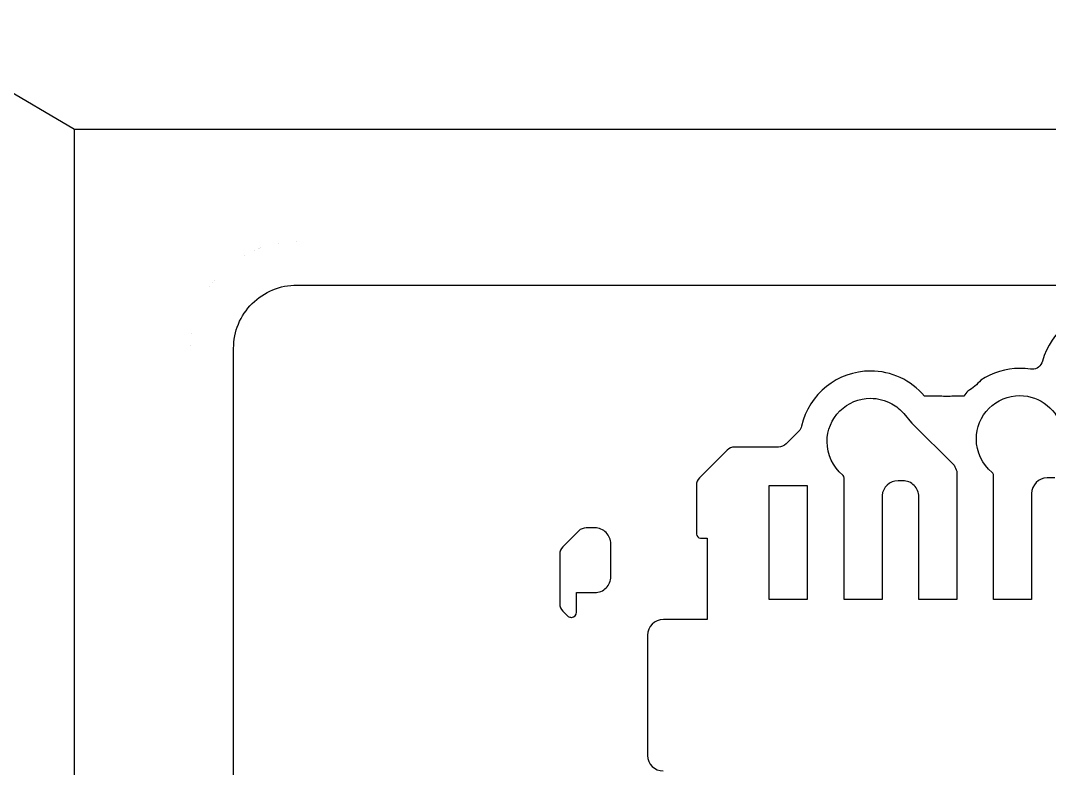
# Model space of a CAD drawing. Header units: millimetres. Extents: x 3440 to 3572, y 2 to 96.
# Drawn here: x 3493.409 to 3498.224, y 67.028 to 70.53 of the extents above; entities that cross this region are included whole.
import ezdxf

# ---------------------------------------------------------------- set-up
doc = ezdxf.new("R2010")
doc.units = ezdxf.units.MM
doc.header["$LTSCALE"] = 23.1
for name, color, linetype in [('gbr-dxf', 7, 'CONTINUOUS'), ('gbr-outline-dxf', 2, 'CONTINUOUS'), ('備註', 1, 'CONTINUOUS')]:
    doc.layers.add(name, color=color, linetype=linetype)

msp = doc.modelspace()

# ---------------------------------------------------------------- linework, layer by layer
at = {"layer": 'gbr-dxf', "linetype": 'Continuous'}
for points in [[(3494.4059, 65.8397), (3494.4059, 68.9949, -0.41422), (3494.7024, 69.2913), (3507.7026, 69.2913, -0.365449)], [(3498.511, 69.1788, 0.338784), (3498.1918, 68.9345, -0.339355), (3498.1427, 68.8968, -0.037724), (3498.1352, 68.8974, 0.037661), (3498.0856, 68.9011, 0.147293), (3497.9031, 68.8461, -0.097913), (3497.843, 68.7951, 0.023312), (3497.8233, 68.7716), (3497.7746, 68.7716, -0.037859), (3497.744, 68.7693, -0.037848), (3497.7134, 68.7716), (3497.6396, 68.7716, 0.220647), (3497.3871, 68.8888, 0.350309), (3497.0646, 68.6312), (3497.0645, 68.6307, -0.141321), (3497.0511, 68.6065), (3496.9918, 68.5473, -0.198826), (3496.9565, 68.5326), (3496.7513, 68.5326, 0.198766), (3496.7159, 68.518), (3496.5867, 68.3888, 0.198826), (3496.5721, 68.3534), (3496.5721, 68.1274, -0.089302), (3496.5724, 68.1257, 0.393729), (3496.5913, 68.1068, -0.088868), (3496.593, 68.1064), (3496.6231, 68.1064), (3496.6231, 67.7249), (3496.4199, 67.7249, -0.021204), (3496.4179, 67.7248, 0.407482), (3496.3429, 67.6516), (3496.3429, 67.5818), (3496.3429, 67.5818), (3496.3429, 67.0886, 0.397856), (3496.4163, 67.0162)], [(3498.2497, 68.3888), (3498.2135, 68.3888, 0.398143), (3498.141, 68.3155), (3498.141, 67.8245), (3498.141, 67.8245), (3498.141, 67.8189), (3497.9632, 67.8189), (3497.9632, 68.3313), (3497.9631, 68.3314), (3497.9631, 68.4002, 0.194305), (3497.9565, 68.4136, -0.041739), (3497.9562, 68.4138, -0.223711), (3497.8824, 68.5705, -0.414223), (3498.0856, 68.7737, -0.35623), (3498.2847, 68.6112)]]:
    msp.add_lwpolyline(points, format="xyb", dxfattribs=at)
for points in [[(3497.1839, 68.558, -0.414223), (3497.3871, 68.7612, -0.128222), (3497.4863, 68.7353), (3497.4874, 68.7353, -0.088545), (3497.5426, 68.6896), (3497.5788, 68.6468, 0.040379), (3497.5812, 68.6446), (3497.5812, 68.6446), (3497.7785, 68.4473, 0.022848), (3497.791, 68.4198), (3497.791, 68.3523), (3497.791, 68.3523), (3497.791, 67.8189), (3497.6132, 67.8189), (3497.6132, 67.8245), (3497.6132, 67.8245), (3497.6132, 68.2984, -0.01811), (3497.6131, 68.3001, 0.414241), (3497.5381, 68.3751, -0.018102), (3497.5365, 68.3751), (3497.5172, 68.3751, -0.014325), (3497.5159, 68.3751, 0.391849), (3497.4412, 68.3059), (3497.4412, 67.8188), (3497.2634, 67.8188), (3497.2634, 68.3297, 0.031888), (3497.2631, 68.3321, -0.100291), (3497.2632, 68.3331), (3497.2632, 68.3879, -0.036589), (3497.2631, 68.3881, 0.194052), (3497.257, 68.4018, -0.222694)], [(3495.9325, 67.7995, 0.198889), (3495.9471, 67.7641), (3495.9661, 67.7452, 0.040536), (3495.9722, 67.7399, 0.152907), (3495.9865, 67.7355, -0.015123), (3495.9878, 67.7354, 0.397908), (3496.0114, 67.7604), (3496.0114, 67.761), (3496.0114, 67.8512), (3496.0945, 67.8512, -0.021574), (3496.0965, 67.8513, 0.414241), (3496.1715, 67.9263), (3496.1715, 67.9269), (3496.1715, 68.0788), (3496.1715, 68.0794, 0.414241), (3496.0965, 68.1544), (3496.0959, 68.1544), (3496.0566, 68.1544, 0.198766), (3496.0212, 68.1398), (3495.9471, 68.0657, 0.198959), (3495.9325, 68.0303)]]:
    msp.add_lwpolyline(points, format="xyb", close=True, dxfattribs=at)
msp.add_lwpolyline([(3496.9134, 67.8188), (3496.9134, 68.3522), (3497.0912, 68.3522), (3497.0912, 67.8188)], close=True, dxfattribs=at)
at = {"layer": 'gbr-outline-dxf', "linetype": 'Continuous', "const_width": 0.000025}
msp.add_lwpolyline([(3488.202, 47.8048), (3488.202, 55.1864, -0.211094), (3488.3653, 55.5561), (3494.0386, 60.7224, 0.211095), (3494.202, 61.0921), (3494.202, 68.9953, -0.414217), (3494.702, 69.4953), (3507.7019, 69.4953, -0.414217), (3508.2019, 68.9953), (3508.2019, 61.0921, -0.211094), (3508.0386, 60.7224), (3502.3653, 55.5561, 0.211095), (3502.2019, 55.1864), (3502.2019, 46.4286, -0.414217), (3501.7019, 45.9286), (3496.702, 45.9286, -0.414217), (3496.202, 46.4286), (3496.202, 46.8048, 0.414217), (3495.702, 47.3048), (3488.702, 47.3048, -0.414217)], format="xyb", close=True, dxfattribs=at)
at = {"layer": '備註'}
msp.add_line((3486.4786, 74.2668), (3493.6614, 70.0206), dxfattribs=at)
at = {"layer": '備註', "color": 1, "linetype": 'Continuous'}
msp.add_lwpolyline([(3493.6614, 65.2467), (3493.6614, 70.0206), (3508.8961, 70.0206), (3508.8961, 65.2467)], close=True, dxfattribs=at)

doc.saveas('drawing.dxf')
